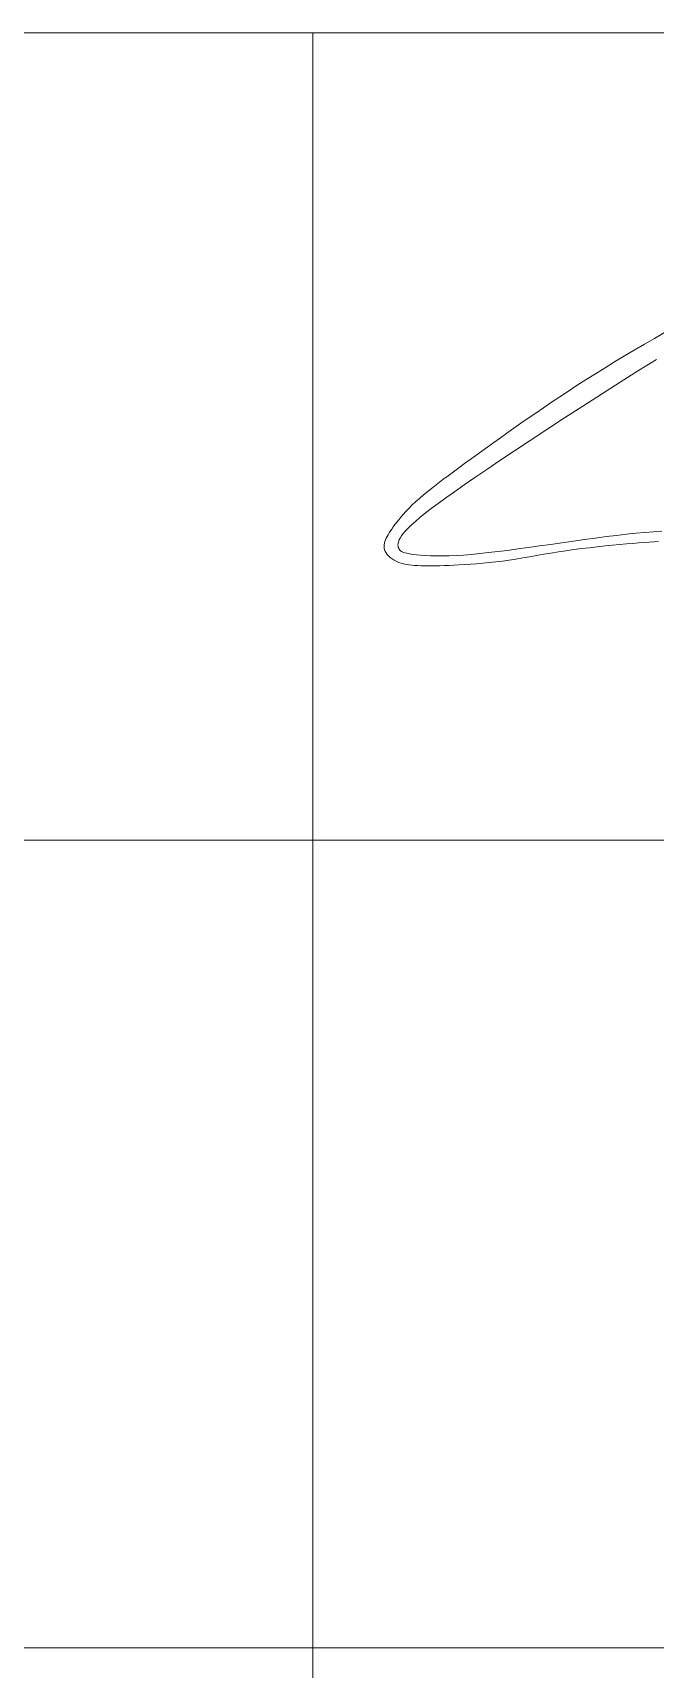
# Model space of a CAD drawing. Header units: inches. Extents: x -3538 to 66114, y -2541134 to 4288.
# Drawn here: x 34489 to 35390, y -45257 to -42890 of the extents above; entities that cross this region are included whole.
import ezdxf

# ---------------------------------------------------------------- set-up
doc = ezdxf.new("R2010")
doc.units = ezdxf.units.IN
doc.header["$MEASUREMENT"] = 0
for name, color, linetype, lineweight in [('KHUNGTEN', 7, 'Continuous', 20), ('Xref khung ten  A3 TKCS$0$A-KY HIEU', 34, 'Continuous', 20), ('Xref khung ten  A3 TKCS$0$A-TEXT', 9, 'Continuous', 18)]:
    doc.layers.add(name, color=color, linetype=linetype, lineweight=lineweight)

# ---------------------------------------------------------------- blocks, each defined once
blk = doc.blocks.new('Xref khung ten  A3 TKCS$0$dangquang')
for points in [[(-14.064, 3.462), (-14.252, 3.355), (-14.441, 3.246), (-14.629, 3.136), (-14.814, 3.025), (-14.998, 2.914), (-15.178, 2.804), (-15.355, 2.693), (-15.529, 2.583), (-15.699, 2.475), (-15.864, 2.367), (-16.025, 2.261), (-16.18, 2.157), (-16.331, 2.055), (-16.477, 1.956), (-16.619, 1.858), (-16.756, 1.763), (-16.888, 1.67), (-17.016, 1.579), (-17.14, 1.491), (-17.26, 1.406), (-17.377, 1.322), (-17.49, 1.241), (-17.6, 1.162), (-17.708, 1.084), (-17.813, 1.007), (-17.916, 0.931), (-18.018, 0.856), (-18.119, 0.781), (-18.218, 0.707), (-18.314, 0.633), (-18.407, 0.561), (-18.496, 0.491), (-18.58, 0.422), (-18.659, 0.355), (-18.732, 0.29), (-18.799, 0.228), (-18.859, 0.168), (-18.913, 0.111), (-18.962, 0.056), (-19.007, 0.004), (-19.047, -0.045), (-19.084, -0.092), (-19.118, -0.136), (-19.149, -0.178), (-19.177, -0.218), (-19.203, -0.255), (-19.226, -0.291), (-19.247, -0.325), (-19.265, -0.358), (-19.281, -0.391), (-19.294, -0.422), (-19.305, -0.454), (-19.313, -0.485), (-19.318, -0.516), (-19.32, -0.547), (-19.317, -0.577), (-19.31, -0.607), (-19.299, -0.637), (-19.283, -0.667), (-19.261, -0.696), (-19.235, -0.724), (-19.204, -0.751), (-19.17, -0.777), (-19.132, -0.801), (-19.091, -0.823), (-19.047, -0.843), (-19.002, -0.859), (-18.955, -0.873), (-18.906, -0.884), (-18.856, -0.892), (-18.803, -0.898), (-18.748, -0.902), (-18.69, -0.905), (-18.63, -0.907), (-18.567, -0.908), (-18.5, -0.908), (-18.43, -0.908), (-18.356, -0.907), (-18.278, -0.906), (-18.195, -0.903), (-18.108, -0.9), (-18.015, -0.896), (-17.916, -0.891), (-17.812, -0.885), (-17.703, -0.878), (-17.589, -0.869), (-17.471, -0.859), (-17.35, -0.847), (-17.227, -0.834), (-17.101, -0.818), (-16.975, -0.801), (-16.848, -0.782), (-16.72, -0.761), (-16.591, -0.739), (-16.46, -0.716), (-16.327, -0.692), (-16.191, -0.669), (-16.052, -0.646), (-15.911, -0.625), (-15.765, -0.604), (-15.618, -0.585), (-15.47, -0.568), (-15.323, -0.551), (-15.178, -0.536), (-15.038, -0.522), (-14.904, -0.509), (-14.777, -0.498), (-14.659, -0.487), (-14.55, -0.478), (-14.447, -0.47), (-14.352, -0.463), (-14.262, -0.457), (-14.177, -0.451)], [(-14.114, -0.26), (-14.27, -0.271), (-14.432, -0.284), (-14.602, -0.299), (-14.778, -0.317), (-14.962, -0.338), (-15.154, -0.361), (-15.355, -0.387), (-15.561, -0.415), (-15.772, -0.445), (-15.986, -0.475), (-16.199, -0.506), (-16.409, -0.536), (-16.616, -0.565), (-16.815, -0.592), (-17.006, -0.618), (-17.188, -0.641), (-17.362, -0.661), (-17.527, -0.679), (-17.684, -0.694), (-17.832, -0.706), (-17.972, -0.715), (-18.103, -0.721), (-18.227, -0.724), (-18.342, -0.724), (-18.448, -0.721), (-18.546, -0.717), (-18.635, -0.71), (-18.714, -0.702), (-18.783, -0.693), (-18.843, -0.684), (-18.892, -0.674), (-18.933, -0.663), (-18.966, -0.652), (-18.991, -0.64), (-19.011, -0.627), (-19.026, -0.613), (-19.038, -0.597), (-19.047, -0.58), (-19.054, -0.56), (-19.058, -0.538), (-19.06, -0.514), (-19.058, -0.487), (-19.051, -0.457), (-19.039, -0.424), (-19.021, -0.388), (-18.996, -0.348), (-18.963, -0.303), (-18.921, -0.255), (-18.869, -0.201), (-18.807, -0.141), (-18.734, -0.075), (-18.648, -0.003), (-18.549, 0.077), (-18.436, 0.164), (-18.308, 0.26), (-18.163, 0.365), (-18, 0.481), (-17.819, 0.607), (-17.617, 0.746), (-17.394, 0.898), (-17.148, 1.063), (-16.878, 1.244), (-16.583, 1.439), (-16.268, 1.647), (-15.937, 1.864), (-15.595, 2.087), (-15.247, 2.311), (-14.897, 2.534), (-14.55, 2.752), (-14.212, 2.961)]]:
    blk.add_lwpolyline(points)
blk = doc.blocks.new('Xref khung ten  A3 TKCS')
at = {"layer": 'Xref khung ten  A3 TKCS$0$A-KY HIEU', "color": 0}
for p, q in [((-57376.705, -13822.889), (-57315.382, -13822.889)), ((-57346.043, -13881.291), (-57346.043, -13822.889)), ((-57376.705, -13834.569), (-57315.382, -13834.569)), ((-57376.705, -13846.25), (-57315.382, -13846.25))]:
    blk.add_line(p, q, dxfattribs=at)
at = {"layer": 'Xref khung ten  A3 TKCS$0$A-TEXT', "xscale": 0.7716810816000002, "yscale": 0.7716810816000002, "zscale": 0.7716810816000002}
blk.add_blockref('Xref khung ten  A3 TKCS$0$dangquang', (-57330.103, -13829.898), dxfattribs=at)

msp = doc.modelspace()

# ---------------------------------------------------------------- block references
at = {"layer": 'KHUNGTEN', "xscale": 100, "yscale": 100, "zscale": 100}
msp.add_blockref('Xref khung ten  A3 TKCS', (5769499, 1339399.3), dxfattribs=at)

doc.saveas('drawing.dxf')
